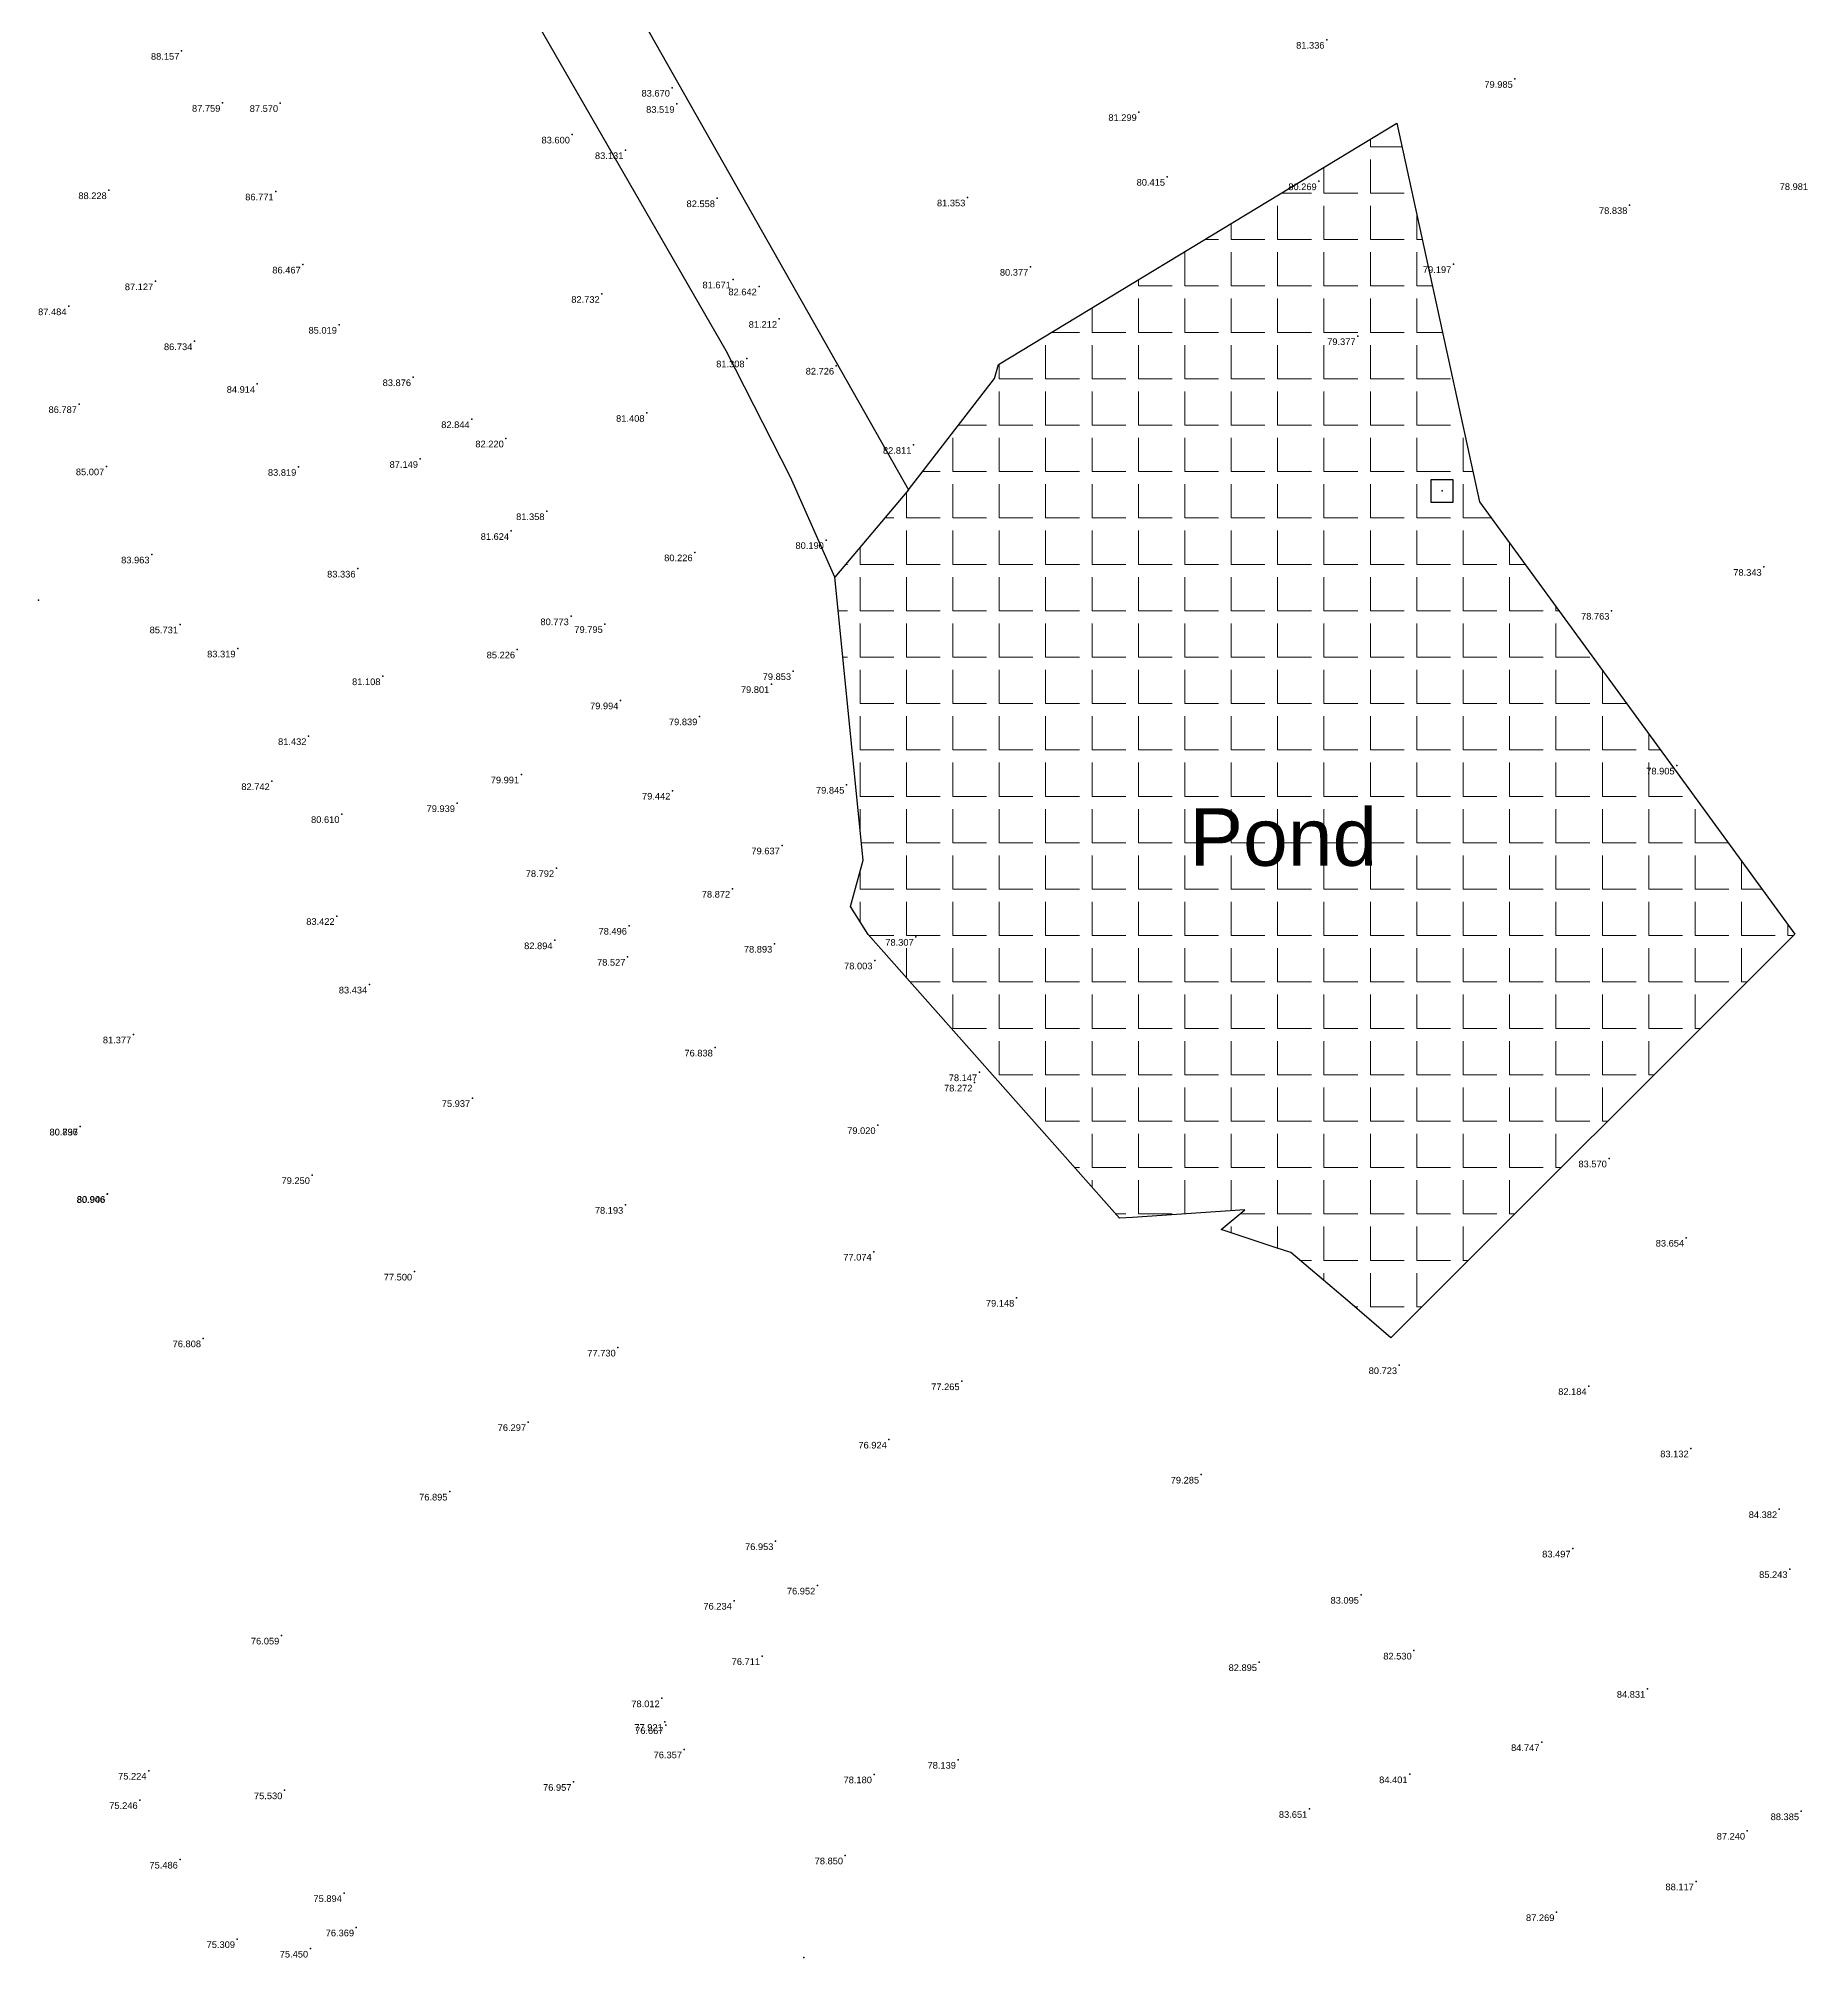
# Model space of a CAD drawing. Header units: millimetres. Extents: x 706139 to 707011, y 753722 to 954403.
# Drawn here: x 706488 to 706568, y 954112.9 to 954199.5 of the extents above; entities that cross this region are included whole.
import ezdxf
from ezdxf.enums import TextEntityAlignment as Align

# ---------------------------------------------------------------- set-up
doc = ezdxf.new("R2010")
doc.units = ezdxf.units.MM
doc.linetypes.add('SOLID_LINE', pattern=[0])
for name, color, linetype in [('Height', 7, 'Continuous'), ('POND', 150, 'Continuous'), ('SY SYMBOL', 7, 'Continuous')]:
    doc.layers.add(name, color=color, linetype=linetype)
doc.styles.add('ROMANS', font='arial.ttf', dxfattribs={"height": 2.4})
doc.styles.get("Standard").update_dxf_attribs({"font": 'arial.ttf'})

# ---------------------------------------------------------------- blocks, each defined once
blk = doc.blocks.new('SYSTONE')
at = {"color": 6}
blk.add_polyline3d([(-0.256, -0.003, 0), (-0.256, -0.253, 0), (0.244, -0.253, 0), (0.244, 0.247, 0), (-0.256, 0.247, 0), (-0.256, -0.003, 0)], close=True, dxfattribs=at)
blk.add_point((0, 0), dxfattribs=at)
blk = doc.blocks.new('FGHFGH')
at = {"layer": 'POND', "lineweight": 9}
h = blk.add_hatch(dxfattribs=at)
h.set_pattern_fill('ANGLE', color=256, scale=0.3)
h.set_pattern_definition([(0, (-2965.044, -219.688), (0, 2.0955), [1.524, -0.5715]), (90, (-2965.044, -219.688), (-2.0955, 1e-16), [1.524, -0.5715])])
h.paths.add_polyline_path([(707801.95475, 954147.38994), (707798.22687, 954164.49442), (707794.93929, 954162.50421), (707780.22608, 954153.59728), (707780.05398, 954152.96649), (707776.16007, 954147.93631), (707772.83524, 954143.99117), (707774.11866, 954131.21334), (707773.54947, 954129.12724), (707774.33838, 954127.85146), (707785.6995, 954115.03804), (707786.27602, 954115.07757), (707791.36362, 954115.42636), (707790.28502, 954114.53697), (707792.77866, 954113.71285), (707793.42952, 954113.49775), (707795.9888, 954111.32071), (707797.95605, 954109.64729), (707816.20016, 954127.86754)])
at = {"layer": 'POND'}
blk.add_line((707776.16007, 954147.93631, -8.0057), (707772.83524, 954143.99117, -8.0057), dxfattribs=at)
at = {"layer": 'POND', "elevation": -8.0057}
blk.add_lwpolyline([(707761.95554, 954173.03801), (707776.16007, 954147.93631), (707780.05398, 954152.96649), (707780.22608, 954153.59728), (707794.93929, 954162.50421), (707798.22687, 954164.49442), (707801.95475, 954147.38994), (707816.20016, 954127.86754), (707797.95605, 954109.64729), (707795.9888, 954111.32071), (707793.42952, 954113.49775), (707792.77866, 954113.71285), (707790.28502, 954114.53697), (707791.36362, 954115.42636), (707786.27602, 954115.07757), (707785.6995, 954115.03804), (707774.33838, 954127.85146), (707773.54947, 954129.12724), (707774.11866, 954131.21334), (707772.83524, 954143.99117), (707770.83959, 954148.50347), (707767.92724, 954154.22013), (707758.24333, 954171.05225)], dxfattribs=at)
at = {"layer": 'SY SYMBOL', "xscale": 2, "yscale": 2, "zscale": 2}
blk.add_blockref('SYSTONE', (707800.27574, 954147.8942, 79.678), dxfattribs=at)
at = {"style": 'ROMANS'}
blk.add_text('Pond', height=2.6, dxfattribs=at).set_placement((707788.85452, 954130.95839))

msp = doc.modelspace()

# ---------------------------------------------------------------- linework, layer by layer
at = {"color": 0, "linetype": 'SOLID_LINE'}
for p in [(706546.235, 954199.4798, 81.3362), (706494.5138, 954198.9781, 88.1573), (706494.5138, 954198.9781, 88.1573), (706494.5138, 954198.9781, 88.1573), (706554.737, 954197.7093, 79.9847), (706516.6704, 954197.3135, 83.6699), (706516.6704, 954197.3135, 83.6699), (706516.6704, 954197.3135, 83.6699), (706496.3668, 954196.6295, 87.7594), (706496.3668, 954196.6295, 87.7594), (706496.3668, 954196.6295, 87.7594), (706498.9745, 954196.6207, 87.57), (706498.9745, 954196.6207, 87.57), (706498.9745, 954196.6207, 87.57), (706516.8789, 954196.5806, 83.5186), (706537.7543, 954196.214, 81.2995), (706512.154, 954195.1969, 83.5999), (706512.154, 954195.1969, 83.5999), (706512.154, 954195.1969, 83.5999), (706514.5662, 954194.4914, 83.131), (706514.5662, 954194.4914, 83.131), (706514.5662, 954194.4914, 83.131), (706491.2345, 954192.6831, 88.2278), (706491.2345, 954192.6831, 88.2278), (706491.2345, 954192.6831, 88.2278), (706498.7704, 954192.6265, 86.7714), (706498.7704, 954192.6265, 86.7714), (706498.7704, 954192.6265, 86.7714), (706539.0308, 954193.2893, 80.4152), (706545.8811, 954193.0889, 80.2693), (706518.7033, 954192.3216, 82.5575), (706518.7033, 954192.3216, 82.5575), (706518.7033, 954192.3216, 82.5575), (706530.0127, 954192.3558, 81.3526), (706559.9129, 954192.0145, 78.838), (706499.9951, 954189.3255, 86.4674), (706499.9951, 954189.3255, 86.4674), (706499.9951, 954189.3255, 86.4674), (706532.855, 954189.2257, 80.3771), (706551.9612, 954189.3471, 79.1968), (706493.334, 954188.5713, 87.1271), (706493.334, 954188.5713, 87.1271), (706493.334, 954188.5713, 87.1271), (706519.4218, 954188.6533, 81.6713), (706519.4218, 954188.6533, 81.6713), (706519.4218, 954188.6533, 81.6713), (706520.594, 954188.341, 82.642), (706489.4165, 954187.4425, 87.4842), (706489.4165, 954187.4425, 87.4842), (706489.4165, 954187.4425, 87.4842), (706513.4976, 954187.9995, 82.7318), (706513.4976, 954187.9995, 82.7318), (706513.4976, 954187.9995, 82.7318), (706501.6302, 954186.6061, 85.019), (706501.6302, 954186.6061, 85.019), (706501.6302, 954186.6061, 85.019), (706521.5099, 954186.8715, 81.2118), (706495.1009, 954185.8633, 86.7342), (706495.1009, 954185.8633, 86.7342), (706495.1009, 954185.8633, 86.7342), (706547.6361, 954186.0935, 79.3775), (706520.0417, 954185.0883, 81.3079), (706524.084, 954184.761, 82.726), (706497.9357, 954183.9346, 84.9144), (706497.9357, 954183.9346, 84.9144), (706497.9357, 954183.9346, 84.9144), (706504.978, 954184.2391, 83.8765), (706504.978, 954184.2391, 83.8765), (706504.978, 954184.2391, 83.8765), (706489.8886, 954183.0259, 86.7871), (706489.8886, 954183.0259, 86.7871), (706489.8886, 954183.0259, 86.7871), (706507.6249, 954182.343, 82.8443), (706507.6249, 954182.343, 82.8443), (706507.6249, 954182.343, 82.8443), (706515.5218, 954182.6254, 81.4077), (706515.5218, 954182.6254, 81.4077), (706515.5218, 954182.6254, 81.4077), (706509.1657, 954181.473, 82.2202), (706509.1657, 954181.473, 82.2202), (706509.1657, 954181.473, 82.2202), (706505.2919, 954180.5469, 87.1486), (706505.2919, 954180.5469, 87.1486), (706505.2919, 954180.5469, 87.1486), (706527.574, 954181.181, 82.811), (706491.1217, 954180.2138, 85.0073), (706491.1217, 954180.2138, 85.0073), (706491.1217, 954180.2138, 85.0073), (706499.7963, 954180.1863, 83.8185), (706499.7963, 954180.1863, 83.8185), (706499.7963, 954180.1863, 83.8185), (706511.0057, 954178.188, 81.3582), (706511.0057, 954178.188, 81.3582), (706511.0057, 954178.188, 81.3582), (706509.4053, 954177.2948, 81.624), (706509.4053, 954177.2948, 81.624), (706509.4053, 954177.2948, 81.624), (706523.6225, 954176.8857, 80.1902), (706523.6225, 954176.8857, 80.1902), (706523.6225, 954176.8857, 80.1902), (706493.1667, 954176.2335, 83.9633), (706493.1667, 954176.2335, 83.9633), (706493.1667, 954176.2335, 83.9633), (706517.6945, 954176.3307, 80.2263), (706517.6945, 954176.3307, 80.2263), (706517.6945, 954176.3307, 80.2263), (706502.4697, 954175.5951, 83.3358), (706502.4697, 954175.5951, 83.3358), (706502.4697, 954175.5951, 83.3358), (706565.9786, 954175.6715, 78.3432), (706488.0473, 954174.1661, 85.7121), (706488.0473, 954174.1661, 85.7121), (706488.0473, 954174.1661, 85.7121), (706512.1033, 954173.442, 80.7728), (706512.1033, 954173.442, 80.7728), (706512.1033, 954173.442, 80.7728), (706559.1036, 954173.6924, 78.7628), (706494.4539, 954173.0766, 85.7309), (706494.4539, 954173.0766, 85.7309), (706494.4539, 954173.0766, 85.7309), (706513.6359, 954173.0934, 79.7953), (706513.6359, 954173.0934, 79.7953), (706513.6359, 954173.0934, 79.7953), (706497.0505, 954171.9865, 83.3194), (706497.0505, 954171.9865, 83.3194), (706497.0505, 954171.9865, 83.3194), (706509.6765, 954171.9427, 85.2261), (706509.6765, 954171.9427, 85.2261), (706509.6765, 954171.9427, 85.2261), (706522.1425, 954170.966, 79.8527), (706522.1425, 954170.966, 79.8527), (706522.1425, 954170.966, 79.8527), (706503.5972, 954170.7352, 81.1077), (706503.5972, 954170.7352, 81.1077), (706503.5972, 954170.7352, 81.1077), (706521.158, 954170.3791, 79.8014), (706521.158, 954170.3791, 79.8014), (706521.158, 954170.3791, 79.8014), (706514.345, 954169.6457, 79.9936), (706514.345, 954169.6457, 79.9936), (706514.345, 954169.6457, 79.9936), (706517.9087, 954168.9243, 79.8391), (706517.9087, 954168.9243, 79.8391), (706517.9087, 954168.9243, 79.8391), (706500.2544, 954168.0314, 81.4317), (706500.2544, 954168.0314, 81.4317), (706500.2544, 954168.0314, 81.4317), (706562.0476, 954166.6999, 78.9051), (706498.5958, 954165.9959, 82.7418), (706498.5958, 954165.9959, 82.7418), (706498.5958, 954165.9959, 82.7418), (706509.8603, 954166.2966, 79.9913), (706509.8603, 954166.2966, 79.9913), (706509.8603, 954166.2966, 79.9913), (706524.5495, 954165.8352, 79.8451), (706524.5495, 954165.8352, 79.8451), (706524.5495, 954165.8352, 79.8451), (706506.9622, 954165.0034, 79.9387), (706506.9622, 954165.0034, 79.9387), (706506.9622, 954165.0034, 79.9387), (706516.6919, 954165.567, 79.4421), (706516.6919, 954165.567, 79.4421), (706516.6919, 954165.567, 79.4421), (706501.7452, 954164.5092, 80.6096), (706501.7452, 954164.5092, 80.6096), (706501.7452, 954164.5092, 80.6096), (706521.6331, 954163.0939, 79.6372), (706521.6331, 954163.0939, 79.6372), (706521.6331, 954163.0939, 79.6372), (706511.4407, 954162.0732, 78.7917), (706511.4407, 954162.0732, 78.7917), (706511.4407, 954162.0732, 78.7917), (706519.3908, 954161.1399, 78.8719), (706519.3908, 954161.1399, 78.8719), (706519.3908, 954161.1399, 78.8719), (706501.5273, 954159.9073, 83.4224), (706501.5273, 954159.9073, 83.4224), (706501.5273, 954159.9073, 83.4224), (706511.3689, 954158.8105, 82.8936), (706511.3689, 954158.8105, 82.8936), (706511.3689, 954158.8105, 82.8936), (706514.7284, 954159.4667, 78.4956), (706514.7284, 954159.4667, 78.4956), (706514.7284, 954159.4667, 78.4956), (706527.6794, 954158.9649, 78.3067), (706514.6603, 954158.0641, 78.5273), (706514.6603, 954158.0641, 78.5273), (706514.6603, 954158.0641, 78.5273), (706521.2924, 954158.6557, 78.8932), (706521.2924, 954158.6557, 78.8932), (706521.2924, 954158.6557, 78.8932), (706525.8186, 954157.9014, 78.0031), (706502.9971, 954156.8099, 83.434), (706502.9971, 954156.8099, 83.434), (706502.9971, 954156.8099, 83.434), (706492.3409, 954154.5585, 81.3771), (706492.3409, 954154.5585, 81.3771), (706492.3409, 954154.5585, 81.3771), (706518.6069, 954153.9643, 76.8382), (706530.5457, 954152.8501, 78.1467), (706530.3343, 954152.3847, 78.2716), (706507.6483, 954151.6876, 75.9371), (706489.9297, 954150.401, 80.8959), (706489.9297, 954150.401, 80.8959), (706489.9297, 954150.401, 80.8959), (706489.9344, 954150.3961, 80.7375), (706489.9344, 954150.3961, 80.7375), (706489.9344, 954150.3961, 80.7375), (706525.958, 954150.462, 79.02), (706558.986, 954148.958, 83.57), (706500.4108, 954148.2065, 79.2504), (706500.4108, 954148.2065, 79.2504), (706500.4108, 954148.2065, 79.2504), (706491.1556, 954147.3488, 80.946), (706491.1556, 954147.3488, 80.946), (706491.1556, 954147.3488, 80.946), (706491.1718, 954147.3617, 80.9065), (706491.1718, 954147.3617, 80.9065), (706491.1718, 954147.3617, 80.9065), (706514.563, 954146.862, 78.193), (706562.476, 954145.378, 83.654), (706525.7832, 954144.7482, 77.0738), (706505.028, 954143.848, 77.5), (706532.224, 954142.669, 79.148), (706495.493, 954140.834, 76.808), (706514.222, 954140.415, 77.73), (706549.5125, 954139.6203, 80.7233), (706549.5125, 954139.6203, 80.7233), (706549.5125, 954139.6203, 80.7233), (706529.7529, 954138.8955, 77.2652), (706558.0723, 954138.6794, 82.184), (706558.0723, 954138.6794, 82.184), (706558.0723, 954138.6794, 82.184), (706510.1726, 954137.0527, 76.2967), (706526.465, 954136.2593, 76.924), (706562.6807, 954135.8624, 83.1321), (706562.6807, 954135.8624, 83.1321), (706562.6807, 954135.8624, 83.1321), (706540.5707, 954134.6783, 79.2848), (706540.5707, 954134.6783, 79.2848), (706540.5707, 954134.6783, 79.2848), (706506.625, 954133.912, 76.895), (706566.6765, 954133.1182, 84.3816), (706566.6765, 954133.1182, 84.3816), (706566.6765, 954133.1182, 84.3816), (706521.345, 954131.6732, 76.9532), (706521.345, 954131.6732, 76.9532), (706521.345, 954131.6732, 76.9532), (706557.3475, 954131.339, 83.4966), (706557.3475, 954131.339, 83.4966), (706557.3475, 954131.339, 83.4966), (706567.1462, 954130.413, 85.2433), (706523.2349, 954129.667, 76.9519), (706523.2349, 954129.667, 76.9519), (706523.2349, 954129.667, 76.9519), (706547.7892, 954129.2525, 83.0952), (706547.7892, 954129.2525, 83.0952), (706547.7892, 954129.2525, 83.0952), (706519.4655, 954128.9851, 76.2345), (706499.028, 954127.41, 76.059), (706550.172, 954126.731, 82.53), (706520.7405, 954126.485, 76.7107), (706520.7405, 954126.485, 76.7107), (706520.7405, 954126.485, 76.7107), (706543.1851, 954126.2114, 82.895), (706543.1851, 954126.2114, 82.895), (706543.1851, 954126.2114, 82.895), (706560.7195, 954125.0024, 84.8309), (706516.2097, 954124.5773, 78.0124), (706516.2097, 954124.5773, 78.0124), (706516.2097, 954124.5773, 78.0124), (706516.3455, 954123.5101, 77.9212), (706516.3786, 954123.3637, 76.6668), (706517.2164, 954122.271, 76.3573), (706517.2164, 954122.271, 76.3573), (706517.2164, 954122.271, 76.3573), (706555.944, 954122.5965, 84.7467), (706555.944, 954122.5965, 84.7467), (706555.944, 954122.5965, 84.7467), (706529.5876, 954121.7999, 78.139), (706529.5876, 954121.7999, 78.139), (706529.5876, 954121.7999, 78.139), (706493.0305, 954121.3075, 75.2239), (706493.0305, 954121.3075, 75.2239), (706493.0305, 954121.3075, 75.2239), (706512.2231, 954120.8009, 76.9568), (706512.2231, 954120.8009, 76.9568), (706512.2231, 954120.8009, 76.9568), (706525.7945, 954121.1429, 78.1798), (706525.7945, 954121.1429, 78.1798), (706525.7945, 954121.1429, 78.1798), (706549.9842, 954121.1456, 84.4013), (706549.9842, 954121.1456, 84.4013), (706549.9842, 954121.1456, 84.4013), (706492.6304, 954119.9826, 75.2462), (706492.6304, 954119.9826, 75.2462), (706492.6304, 954119.9826, 75.2462), (706499.1663, 954120.4222, 75.5301), (706499.1663, 954120.4222, 75.5301), (706499.1663, 954120.4222, 75.5301), (706545.4566, 954119.5803, 83.6506), (706545.4566, 954119.5803, 83.6506), (706545.4566, 954119.5803, 83.6506), (706567.6668, 954119.4757, 88.3855), (706567.6668, 954119.4757, 88.3855), (706567.6668, 954119.4757, 88.3855), (706565.23, 954118.596, 87.24), (706494.4455, 954117.2907, 75.4856), (706494.4455, 954117.2907, 75.4856), (706494.4455, 954117.2907, 75.4856), (706524.4901, 954117.4823, 78.85), (706524.4901, 954117.4823, 78.85), (706524.4901, 954117.4823, 78.85), (706562.9154, 954116.3095, 88.1171), (706562.9154, 954116.3095, 88.1171), (706562.9154, 954116.3095, 88.1171), (706501.8525, 954115.7808, 75.8941), (706501.8525, 954115.7808, 75.8941), (706501.8525, 954115.7808, 75.8941), (706556.6179, 954114.9176, 87.2693), (706556.6179, 954114.9176, 87.2693), (706556.6179, 954114.9176, 87.2693), (706497.0277, 954113.7032, 75.3089), (706497.0277, 954113.7032, 75.3089), (706497.0277, 954113.7032, 75.3089), (706502.4061, 954114.2298, 76.3689), (706502.4061, 954114.2298, 76.3689), (706502.4061, 954114.2298, 76.3689), (706500.3304, 954113.271, 75.4501), (706500.3304, 954113.271, 75.4501), (706500.3304, 954113.271, 75.4501), (706522.6188, 954112.8748, 79.7998), (706522.6188, 954112.8748, 79.7998), (706522.6188, 954112.8748, 79.7998)]:
    msp.add_point(p, dxfattribs=at)

# ---------------------------------------------------------------- block references
msp.add_blockref('FGHFGH', (-1248.8207, 31.2158))

# ---------------------------------------------------------------- texts
at = {"layer": 'Height', "color": 4, "linetype": 'SOLID_LINE'}
for s, p in [('88.157', (706494.4138, 954198.8781, 88.1573)), ('88.157', (706494.4138, 954198.8781, 88.1573)), ('88.157', (706494.4138, 954198.8781, 88.1573)), ('81.336', (706546.135, 954199.3798, 81.3362)), ('83.670', (706516.5704, 954197.2135, 83.6699)), ('83.670', (706516.5704, 954197.2135, 83.6699)), ('83.670', (706516.5704, 954197.2135, 83.6699)), ('79.985', (706554.637, 954197.6093, 79.9847)), ('87.759', (706496.2668, 954196.5295, 87.7594)), ('87.759', (706496.2668, 954196.5295, 87.7594)), ('87.759', (706496.2668, 954196.5295, 87.7594)), ('87.570', (706498.8745, 954196.5207, 87.57)), ('87.570', (706498.8745, 954196.5207, 87.57)), ('87.570', (706498.8745, 954196.5207, 87.57)), ('83.519', (706516.7789, 954196.4806, 83.5186)), ('81.299', (706537.6543, 954196.114, 81.2995)), ('83.600', (706512.054, 954195.0969, 83.5999)), ('83.600', (706512.054, 954195.0969, 83.5999)), ('83.600', (706512.054, 954195.0969, 83.5999)), ('83.131', (706514.4662, 954194.3914, 83.131)), ('83.131', (706514.4662, 954194.3914, 83.131)), ('83.131', (706514.4662, 954194.3914, 83.131)), ('88.228', (706491.1345, 954192.5831, 88.2278)), ('88.228', (706491.1345, 954192.5831, 88.2278)), ('88.228', (706491.1345, 954192.5831, 88.2278)), ('86.771', (706498.6704, 954192.5265, 86.7714)), ('86.771', (706498.6704, 954192.5265, 86.7714)), ('86.771', (706498.6704, 954192.5265, 86.7714)), ('80.415', (706538.9308, 954193.1893, 80.4152)), ('80.269', (706545.7811, 954192.9889, 80.2693)), ('78.981', (706567.9748, 954192.9968, 78.981)), ('82.558', (706518.6033, 954192.2216, 82.5575)), ('82.558', (706518.6033, 954192.2216, 82.5575)), ('82.558', (706518.6033, 954192.2216, 82.5575)), ('81.353', (706529.9127, 954192.2558, 81.3526)), ('78.838', (706559.8129, 954191.9145, 78.838)), ('86.467', (706499.8951, 954189.2255, 86.4674)), ('86.467', (706499.8951, 954189.2255, 86.4674)), ('86.467', (706499.8951, 954189.2255, 86.4674)), ('80.377', (706532.755, 954189.1257, 80.3771)), ('79.197', (706551.8612, 954189.2471, 79.1968)), ('87.127', (706493.234, 954188.4713, 87.1271)), ('87.127', (706493.234, 954188.4713, 87.1271)), ('87.127', (706493.234, 954188.4713, 87.1271)), ('81.671', (706519.3218, 954188.5533, 81.6713)), ('81.671', (706519.3218, 954188.5533, 81.6713)), ('81.671', (706519.3218, 954188.5533, 81.6713)), ('82.642', (706520.494, 954188.241, 82.642)), ('87.484', (706489.3165, 954187.3425, 87.4842)), ('87.484', (706489.3165, 954187.3425, 87.4842)), ('87.484', (706489.3165, 954187.3425, 87.4842)), ('82.732', (706513.3976, 954187.8995, 82.7318)), ('82.732', (706513.3976, 954187.8995, 82.7318)), ('82.732', (706513.3976, 954187.8995, 82.7318)), ('85.019', (706501.5302, 954186.5061, 85.019)), ('85.019', (706501.5302, 954186.5061, 85.019)), ('85.019', (706501.5302, 954186.5061, 85.019)), ('81.212', (706521.4099, 954186.7715, 81.2118)), ('86.734', (706495.0009, 954185.7633, 86.7342)), ('86.734', (706495.0009, 954185.7633, 86.7342)), ('86.734', (706495.0009, 954185.7633, 86.7342)), ('79.377', (706547.5361, 954185.9935, 79.3775)), ('81.308', (706519.9417, 954184.9883, 81.3079)), ('84.914', (706497.8357, 954183.8346, 84.9144)), ('84.914', (706497.8357, 954183.8346, 84.9144)), ('84.914', (706497.8357, 954183.8346, 84.9144)), ('83.876', (706504.878, 954184.1391, 83.8765)), ('83.876', (706504.878, 954184.1391, 83.8765)), ('83.876', (706504.878, 954184.1391, 83.8765)), ('82.726', (706523.984, 954184.661, 82.726)), ('86.787', (706489.7886, 954182.9259, 86.7871)), ('86.787', (706489.7886, 954182.9259, 86.7871)), ('86.787', (706489.7886, 954182.9259, 86.7871)), ('82.844', (706507.5249, 954182.243, 82.8443)), ('82.844', (706507.5249, 954182.243, 82.8443)), ('82.844', (706507.5249, 954182.243, 82.8443)), ('81.408', (706515.4218, 954182.5254, 81.4077)), ('81.408', (706515.4218, 954182.5254, 81.4077)), ('81.408', (706515.4218, 954182.5254, 81.4077)), ('82.220', (706509.0657, 954181.373, 82.2202)), ('82.220', (706509.0657, 954181.373, 82.2202)), ('82.220', (706509.0657, 954181.373, 82.2202)), ('87.149', (706505.1919, 954180.4469, 87.1486)), ('87.149', (706505.1919, 954180.4469, 87.1486)), ('87.149', (706505.1919, 954180.4469, 87.1486)), ('82.811', (706527.474, 954181.081, 82.811)), ('85.007', (706491.0217, 954180.1138, 85.0073)), ('85.007', (706491.0217, 954180.1138, 85.0073)), ('85.007', (706491.0217, 954180.1138, 85.0073)), ('83.819', (706499.6963, 954180.0863, 83.8185)), ('83.819', (706499.6963, 954180.0863, 83.8185)), ('83.819', (706499.6963, 954180.0863, 83.8185)), ('81.358', (706510.9057, 954178.088, 81.3582)), ('81.358', (706510.9057, 954178.088, 81.3582)), ('81.358', (706510.9057, 954178.088, 81.3582)), ('81.624', (706509.3053, 954177.1948, 81.624)), ('81.624', (706509.3053, 954177.1948, 81.624)), ('81.624', (706509.3053, 954177.1948, 81.624)), ('83.963', (706493.0667, 954176.1335, 83.9633)), ('83.963', (706493.0667, 954176.1335, 83.9633)), ('83.963', (706493.0667, 954176.1335, 83.9633)), ('80.226', (706517.5945, 954176.2307, 80.2263)), ('80.226', (706517.5945, 954176.2307, 80.2263)), ('80.226', (706517.5945, 954176.2307, 80.2263)), ('80.190', (706523.5225, 954176.7857, 80.1902)), ('80.190', (706523.5225, 954176.7857, 80.1902)), ('80.190', (706523.5225, 954176.7857, 80.1902)), ('83.336', (706502.3697, 954175.4951, 83.3358)), ('83.336', (706502.3697, 954175.4951, 83.3358)), ('83.336', (706502.3697, 954175.4951, 83.3358)), ('78.343', (706565.8786, 954175.5715, 78.3432)), ('78.763', (706559.0036, 954173.5924, 78.7628)), ('85.731', (706494.3539, 954172.9766, 85.7309)), ('85.731', (706494.3539, 954172.9766, 85.7309)), ('85.731', (706494.3539, 954172.9766, 85.7309)), ('80.773', (706512.0033, 954173.342, 80.7728)), ('80.773', (706512.0033, 954173.342, 80.7728)), ('80.773', (706512.0033, 954173.342, 80.7728)), ('79.795', (706513.5359, 954172.9934, 79.7953)), ('79.795', (706513.5359, 954172.9934, 79.7953)), ('79.795', (706513.5359, 954172.9934, 79.7953)), ('83.319', (706496.9505, 954171.8865, 83.3194)), ('83.319', (706496.9505, 954171.8865, 83.3194)), ('83.319', (706496.9505, 954171.8865, 83.3194)), ('85.226', (706509.5765, 954171.8427, 85.2261)), ('85.226', (706509.5765, 954171.8427, 85.2261)), ('85.226', (706509.5765, 954171.8427, 85.2261)), ('79.853', (706522.0425, 954170.866, 79.8527)), ('79.853', (706522.0425, 954170.866, 79.8527)), ('79.853', (706522.0425, 954170.866, 79.8527)), ('81.108', (706503.4972, 954170.6352, 81.1077)), ('81.108', (706503.4972, 954170.6352, 81.1077)), ('81.108', (706503.4972, 954170.6352, 81.1077)), ('79.801', (706521.058, 954170.2791, 79.8014)), ('79.801', (706521.058, 954170.2791, 79.8014)), ('79.801', (706521.058, 954170.2791, 79.8014)), ('79.994', (706514.245, 954169.5457, 79.9936)), ('79.994', (706514.245, 954169.5457, 79.9936)), ('79.994', (706514.245, 954169.5457, 79.9936)), ('79.839', (706517.8087, 954168.8243, 79.8391)), ('79.839', (706517.8087, 954168.8243, 79.8391)), ('79.839', (706517.8087, 954168.8243, 79.8391)), ('81.432', (706500.1544, 954167.9314, 81.4317)), ('81.432', (706500.1544, 954167.9314, 81.4317)), ('81.432', (706500.1544, 954167.9314, 81.4317)), ('78.905', (706561.9476, 954166.5999, 78.9051)), ('82.742', (706498.4958, 954165.8959, 82.7418)), ('82.742', (706498.4958, 954165.8959, 82.7418)), ('82.742', (706498.4958, 954165.8959, 82.7418)), ('79.991', (706509.7603, 954166.1966, 79.9913)), ('79.991', (706509.7603, 954166.1966, 79.9913)), ('79.991', (706509.7603, 954166.1966, 79.9913)), ('79.845', (706524.4495, 954165.7352, 79.8451)), ('79.845', (706524.4495, 954165.7352, 79.8451)), ('79.845', (706524.4495, 954165.7352, 79.8451)), ('79.939', (706506.8622, 954164.9034, 79.9387)), ('79.939', (706506.8622, 954164.9034, 79.9387)), ('79.939', (706506.8622, 954164.9034, 79.9387)), ('79.442', (706516.5919, 954165.467, 79.4421)), ('79.442', (706516.5919, 954165.467, 79.4421)), ('79.442', (706516.5919, 954165.467, 79.4421)), ('80.610', (706501.6452, 954164.4092, 80.6096)), ('80.610', (706501.6452, 954164.4092, 80.6096)), ('80.610', (706501.6452, 954164.4092, 80.6096)), ('79.637', (706521.5331, 954162.9939, 79.6372)), ('79.637', (706521.5331, 954162.9939, 79.6372)), ('79.637', (706521.5331, 954162.9939, 79.6372)), ('78.792', (706511.3407, 954161.9732, 78.7917)), ('78.792', (706511.3407, 954161.9732, 78.7917)), ('78.792', (706511.3407, 954161.9732, 78.7917)), ('78.872', (706519.2908, 954161.0399, 78.8719)), ('78.872', (706519.2908, 954161.0399, 78.8719)), ('78.872', (706519.2908, 954161.0399, 78.8719)), ('83.422', (706501.4273, 954159.8073, 83.4224)), ('83.422', (706501.4273, 954159.8073, 83.4224)), ('83.422', (706501.4273, 954159.8073, 83.4224)), ('82.894', (706511.2689, 954158.7105, 82.8936)), ('82.894', (706511.2689, 954158.7105, 82.8936)), ('82.894', (706511.2689, 954158.7105, 82.8936)), ('78.496', (706514.6284, 954159.3667, 78.4956)), ('78.496', (706514.6284, 954159.3667, 78.4956)), ('78.496', (706514.6284, 954159.3667, 78.4956)), ('78.307', (706527.5794, 954158.8649, 78.3067)), ('78.527', (706514.5603, 954157.9641, 78.5273)), ('78.527', (706514.5603, 954157.9641, 78.5273)), ('78.527', (706514.5603, 954157.9641, 78.5273)), ('78.893', (706521.1924, 954158.5557, 78.8932)), ('78.893', (706521.1924, 954158.5557, 78.8932)), ('78.893', (706521.1924, 954158.5557, 78.8932)), ('78.003', (706525.7186, 954157.8014, 78.0031)), ('83.434', (706502.8971, 954156.7099, 83.434)), ('83.434', (706502.8971, 954156.7099, 83.434)), ('83.434', (706502.8971, 954156.7099, 83.434)), ('81.377', (706492.2409, 954154.4585, 81.3771)), ('81.377', (706492.2409, 954154.4585, 81.3771)), ('81.377', (706492.2409, 954154.4585, 81.3771)), ('76.838', (706518.5069, 954153.8643, 76.8382)), ('78.147', (706530.4457, 954152.7501, 78.1467)), ('78.272', (706530.2343, 954152.2847, 78.2716)), ('75.937', (706507.5483, 954151.5876, 75.9371)), ('80.896', (706489.8297, 954150.301, 80.8959)), ('80.896', (706489.8297, 954150.301, 80.8959)), ('80.896', (706489.8297, 954150.301, 80.8959)), ('80.737', (706489.8344, 954150.2961, 80.7375)), ('80.737', (706489.8344, 954150.2961, 80.7375)), ('80.737', (706489.8344, 954150.2961, 80.7375)), ('79.020', (706525.858, 954150.362, 79.02)), ('83.570', (706558.886, 954148.858, 83.57)), ('79.250', (706500.3108, 954148.1065, 79.2504)), ('79.250', (706500.3108, 954148.1065, 79.2504)), ('79.250', (706500.3108, 954148.1065, 79.2504)), ('80.946', (706491.0556, 954147.2488, 80.946)), ('80.946', (706491.0556, 954147.2488, 80.946)), ('80.946', (706491.0556, 954147.2488, 80.946)), ('80.906', (706491.0718, 954147.2617, 80.9065)), ('80.906', (706491.0718, 954147.2617, 80.9065)), ('80.906', (706491.0718, 954147.2617, 80.9065)), ('78.193', (706514.463, 954146.762, 78.193)), ('83.654', (706562.376, 954145.278, 83.654)), ('77.074', (706525.6832, 954144.6482, 77.0738)), ('77.500', (706504.928, 954143.748, 77.5)), ('79.148', (706532.124, 954142.569, 79.148)), ('76.808', (706495.393, 954140.734, 76.808)), ('77.730', (706514.122, 954140.315, 77.73)), ('77.265', (706529.6529, 954138.7955, 77.2652)), ('80.723', (706549.4125, 954139.5203, 80.7233)), ('80.723', (706549.4125, 954139.5203, 80.7233)), ('80.723', (706549.4125, 954139.5203, 80.7233)), ('82.184', (706557.9723, 954138.5794, 82.184)), ('82.184', (706557.9723, 954138.5794, 82.184)), ('82.184', (706557.9723, 954138.5794, 82.184)), ('76.297', (706510.0726, 954136.9527, 76.2967)), ('76.924', (706526.365, 954136.1593, 76.924)), ('83.132', (706562.5807, 954135.7624, 83.1321)), ('83.132', (706562.5807, 954135.7624, 83.1321)), ('83.132', (706562.5807, 954135.7624, 83.1321)), ('79.285', (706540.4707, 954134.5783, 79.2848)), ('79.285', (706540.4707, 954134.5783, 79.2848)), ('79.285', (706540.4707, 954134.5783, 79.2848)), ('76.895', (706506.525, 954133.812, 76.895)), ('84.382', (706566.5765, 954133.0182, 84.3816)), ('84.382', (706566.5765, 954133.0182, 84.3816)), ('84.382', (706566.5765, 954133.0182, 84.3816)), ('76.953', (706521.245, 954131.5732, 76.9532)), ('76.953', (706521.245, 954131.5732, 76.9532)), ('76.953', (706521.245, 954131.5732, 76.9532)), ('83.497', (706557.2475, 954131.239, 83.4966)), ('83.497', (706557.2475, 954131.239, 83.4966)), ('83.497', (706557.2475, 954131.239, 83.4966)), ('85.243', (706567.0462, 954130.313, 85.2433)), ('76.952', (706523.1349, 954129.567, 76.9519)), ('76.952', (706523.1349, 954129.567, 76.9519)), ('76.952', (706523.1349, 954129.567, 76.9519)), ('76.234', (706519.3655, 954128.8851, 76.2345)), ('83.095', (706547.6892, 954129.1525, 83.0952)), ('83.095', (706547.6892, 954129.1525, 83.0952)), ('83.095', (706547.6892, 954129.1525, 83.0952)), ('76.059', (706498.928, 954127.31, 76.059)), ('82.530', (706550.072, 954126.631, 82.53)), ('76.711', (706520.6405, 954126.385, 76.7107)), ('76.711', (706520.6405, 954126.385, 76.7107)), ('76.711', (706520.6405, 954126.385, 76.7107)), ('82.895', (706543.0851, 954126.1114, 82.895)), ('82.895', (706543.0851, 954126.1114, 82.895)), ('82.895', (706543.0851, 954126.1114, 82.895)), ('84.831', (706560.6195, 954124.9024, 84.8309)), ('78.012', (706516.1097, 954124.4773, 78.0124)), ('78.012', (706516.1097, 954124.4773, 78.0124)), ('78.012', (706516.1097, 954124.4773, 78.0124)), ('77.921', (706516.2455, 954123.4101, 77.9212)), ('76.667', (706516.2786, 954123.2637, 76.6668)), ('84.747', (706555.844, 954122.4965, 84.7467)), ('84.747', (706555.844, 954122.4965, 84.7467)), ('84.747', (706555.844, 954122.4965, 84.7467)), ('76.357', (706517.1164, 954122.171, 76.3573)), ('76.357', (706517.1164, 954122.171, 76.3573)), ('76.357', (706517.1164, 954122.171, 76.3573)), ('78.139', (706529.4876, 954121.6999, 78.139)), ('78.139', (706529.4876, 954121.6999, 78.139)), ('78.139', (706529.4876, 954121.6999, 78.139)), ('75.224', (706492.9305, 954121.2075, 75.2239)), ('75.224', (706492.9305, 954121.2075, 75.2239)), ('75.224', (706492.9305, 954121.2075, 75.2239)), ('76.957', (706512.1231, 954120.7009, 76.9568)), ('76.957', (706512.1231, 954120.7009, 76.9568)), ('76.957', (706512.1231, 954120.7009, 76.9568)), ('78.180', (706525.6945, 954121.0429, 78.1798)), ('78.180', (706525.6945, 954121.0429, 78.1798)), ('78.180', (706525.6945, 954121.0429, 78.1798)), ('84.401', (706549.8842, 954121.0456, 84.4013)), ('84.401', (706549.8842, 954121.0456, 84.4013)), ('84.401', (706549.8842, 954121.0456, 84.4013)), ('75.246', (706492.5304, 954119.8826, 75.2462)), ('75.246', (706492.5304, 954119.8826, 75.2462)), ('75.246', (706492.5304, 954119.8826, 75.2462)), ('75.530', (706499.0663, 954120.3222, 75.5301)), ('75.530', (706499.0663, 954120.3222, 75.5301)), ('75.530', (706499.0663, 954120.3222, 75.5301)), ('83.651', (706545.3566, 954119.4803, 83.6506)), ('83.651', (706545.3566, 954119.4803, 83.6506)), ('83.651', (706545.3566, 954119.4803, 83.6506)), ('88.385', (706567.5668, 954119.3757, 88.3855)), ('88.385', (706567.5668, 954119.3757, 88.3855)), ('88.385', (706567.5668, 954119.3757, 88.3855)), ('87.240', (706565.13, 954118.496, 87.24)), ('75.486', (706494.3455, 954117.1907, 75.4856)), ('75.486', (706494.3455, 954117.1907, 75.4856)), ('75.486', (706494.3455, 954117.1907, 75.4856)), ('78.850', (706524.3901, 954117.3823, 78.85)), ('78.850', (706524.3901, 954117.3823, 78.85)), ('78.850', (706524.3901, 954117.3823, 78.85)), ('88.117', (706562.8154, 954116.2095, 88.1171)), ('88.117', (706562.8154, 954116.2095, 88.1171)), ('88.117', (706562.8154, 954116.2095, 88.1171)), ('75.894', (706501.7525, 954115.6808, 75.8941)), ('75.894', (706501.7525, 954115.6808, 75.8941)), ('75.894', (706501.7525, 954115.6808, 75.8941)), ('87.269', (706556.5179, 954114.8176, 87.2693)), ('87.269', (706556.5179, 954114.8176, 87.2693)), ('87.269', (706556.5179, 954114.8176, 87.2693)), ('75.309', (706496.9277, 954113.6032, 75.3089)), ('75.309', (706496.9277, 954113.6032, 75.3089)), ('75.309', (706496.9277, 954113.6032, 75.3089)), ('76.369', (706502.3061, 954114.1298, 76.3689)), ('76.369', (706502.3061, 954114.1298, 76.3689)), ('76.369', (706502.3061, 954114.1298, 76.3689)), ('75.450', (706500.2304, 954113.171, 75.4501)), ('75.450', (706500.2304, 954113.171, 75.4501)), ('75.450', (706500.2304, 954113.171, 75.4501))]:
    msp.add_text(s, height=0.3, dxfattribs=at).set_placement(p, align=Align.TOP_RIGHT)

doc.saveas('drawing.dxf')
